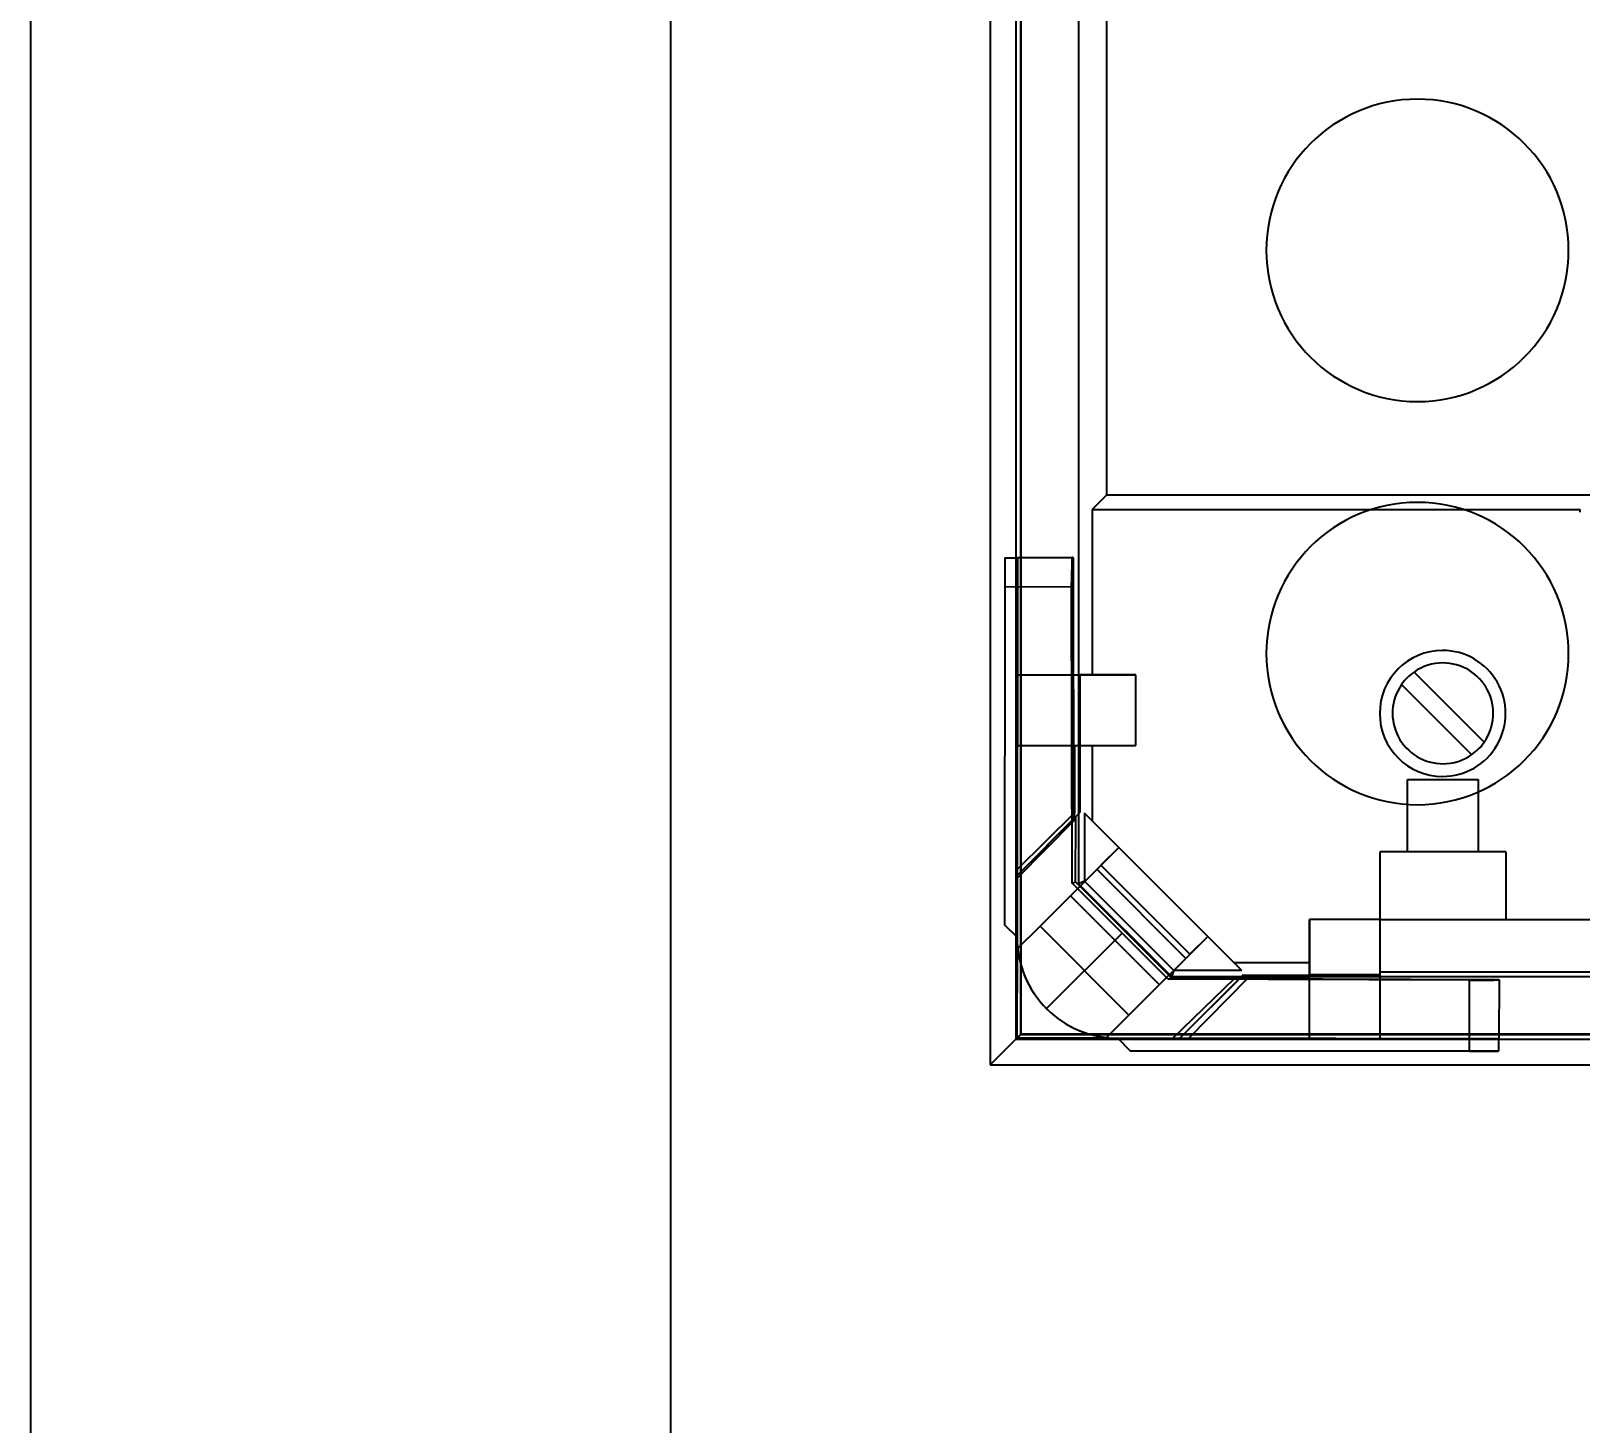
# Model space of a CAD drawing. Header units: inches. Extents: x -1.2 to 16.3, y -13.7 to 34.2.
# Drawn here: x -1.173 to 1.247, y 0.272 to 2.447 of the extents above; entities that cross this region are included whole.
import ezdxf

# ---------------------------------------------------------------- set-up
doc = ezdxf.new("R2010")
doc.units = ezdxf.units.IN
doc.header["$MEASUREMENT"] = 0
for name, color, linetype in [('MAIN-1', 7, 'Continuous'), ('MAIN-2', 7, 'Continuous'), ('PSYMS', 7, 'Continuous')]:
    doc.layers.add(name, color=color, linetype=linetype)
doc.styles.get("Standard").update_dxf_attribs({"font": 'romans.shx'})
doc.dimstyles.get("Standard").update_dxf_attribs({"dimtxt": 0.18, "dimasz": 0.18, "dimexe": 0.18, "dimexo": 0.0625, "dimgap": 0.09, "dimtad": 0, "dimtih": 1, "dimtoh": 1, "dimdec": 4, "dimzin": 0, "dimdsep": 46, "dimtxsty": 'Standard', "dimcen": 0.09, "dimadec": 0, "dimazin": 0, "dimtfac": 1, "dimtdec": 4, "dimtofl": 0, "dimtmove": 0, "dimatfit": 3, "dimfxl": 1, "dimtolj": 1, "dimtzin": 0, "dimarcsym": 0})

# ---------------------------------------------------------------- blocks, each defined once
blk = doc.blocks.new('48250500')
at = {"layer": 'MAIN-1'}
for p, q in [((0, 3.8555), (0, 0)), ((0.04, 3.8152), (0.04, 0.0397)), ((0.0483, 0.048), (0.0483, 3.8069)), ((0.04, 0.04), (0, 0)), ((0.04, 0.0397), (0.0483, 0.048)), ((0.04, 0.0397), (3.8154, 0.0397)), ((3.8072, 0.048), (0.0483, 0.048)), ((0, 0), (3.8555, 0))]:
    blk.add_line(p, q, dxfattribs=at)
for centre, start, end in [((0.6675, 1.2723), 90, 270), ((0.6675, 1.2723), 270, 90), ((0.6675, 0.6424), 90, 270), ((0.6675, 0.6424), 270, 90)]:
    blk.add_arc(centre, 0.2362, start, end, dxfattribs=at)
at = {"layer": 'MAIN-2'}
for p, q in [((0.0472, 3.8083), (0.0472, 0.0472)), ((0.138, 3.5722), (0.138, 0.2827)), ((0.1815, 2.8469), (0.1815, 0.8899)), ((0.1815, 0.8899), (0.1593, 0.8677)), ((2.8952, 0.8899), (0.1815, 0.8899)), ((0.1593, 0.8677), (0.1593, 0.609)), ((0.1593, 0.8677), (0.9216, 0.8677)), ((0.9216, 0.8635), (0.9216, 0.8677)), ((0.0228, 0.7921), (0.0425, 0.7921)), ((0.0425, 0.7921), (0.0418, 0.1991)), ((0.0419, 0.2913), (0.0425, 0.7927)), ((0.0425, 0.7927), (0.0425, 0.7927)), ((0.0425, 0.7927), (0.1294, 0.7926)), ((0.0425, 0.7927), (0.1279, 0.7925)), ((0.1294, 0.7926), (0.1279, 0.7925)), ((0.1294, 0.7926), (0.1302, 0.3806)), ((0.1271, 0.7522), (0.1271, 0.7532)), ((0.1271, 0.7512), (0.1271, 0.7522)), ((0.1271, 0.7502), (0.1271, 0.7512)), ((0.0228, 0.7465), (0.0222, 0.2188)), ((0.1271, 0.7463), (0.0228, 0.7465)), ((0.1271, 0.7493), (0.1271, 0.7502)), ((0.1271, 0.7483), (0.1271, 0.7493)), ((0.1271, 0.7473), (0.1271, 0.7483)), ((0.1271, 0.7463), (0.1271, 0.7473)), ((0.128, 0.2838), (0.1271, 0.7463)), ((0.0423, 0.609), (0.0419, 0.2959)), ((0.0423, 0.609), (0.0422, 0.4987)), ((0.0423, 0.609), (0.2274, 0.609)), ((0.1407, 0.4987), (0.1407, 0.609)), ((0.2274, 0.609), (0.1407, 0.609)), ((0.2274, 0.609), (0.2274, 0.609)), ((0.2274, 0.4987), (0.2274, 0.609)), ((0.2274, 0.4987), (0.2274, 0.609)), ((0.2274, 0.609), (0.2274, 0.609)), ((0.6622, 0.6135), (0.6622, 0.6135)), ((0.7718, 0.5039), (0.6622, 0.6135)), ((0.6427, 0.594), (0.6427, 0.594)), ((0.7523, 0.4844), (0.6427, 0.594)), ((0.0422, 0.4987), (0.0419, 0.3051)), ((0.0422, 0.4987), (0.2274, 0.4987)), ((0.0422, 0.4987), (0.0422, 0.4987)), ((0.1323, 0.3942), (0.1321, 0.4987)), ((0.1405, 0.3947), (0.1406, 0.4987)), ((0.1407, 0.4987), (0.2274, 0.4987)), ((0.1593, 0.4987), (0.1593, 0.3811)), ((0.2274, 0.4987), (0.2274, 0.4987)), ((0.2274, 0.4987), (0.2274, 0.4987)), ((0.7523, 0.4844), (0.7523, 0.4844)), ((0.7718, 0.5039), (0.7718, 0.5039)), ((0.6522, 0.4456), (0.7624, 0.4456)), ((0.6522, 0.4456), (0.6522, 0.4456)), ((0.6522, 0.3324), (0.6522, 0.4456)), ((0.7624, 0.4456), (0.7624, 0.4456)), ((0.7624, 0.4456), (0.7624, 0.3324)), ((0.0419, 0.2959), (0.1405, 0.3947)), ((0.0419, 0.3051), (0.1323, 0.3942)), ((0.1335, 0.3877), (0.0419, 0.2959)), ((0.1302, 0.3806), (0.1323, 0.3942)), ((0.1334, 0.286), (0.1335, 0.3877)), ((0.1335, 0.3877), (0.1405, 0.3947)), ((0.1474, 0.393), (0.1474, 0.2866)), ((0.3933, 0.1471), (0.1474, 0.393)), ((0.1302, 0.3806), (0.0419, 0.2913)), ((0.2007, 0.3396), (0.0778, 0.2167)), ((0.2007, 0.3396), (0.1729, 0.3118)), ((0.2007, 0.3396), (0.1729, 0.3118)), ((0.2007, 0.3396), (0.3399, 0.2004)), ((0.2007, 0.3396), (0.3399, 0.2004)), ((0.2007, 0.3396), (0.3399, 0.2004)), ((0.2007, 0.3396), (0.3399, 0.2004)), ((0.2007, 0.3396), (0.3399, 0.2004)), ((0.2007, 0.3396), (0.2007, 0.3396)), ((0.2007, 0.3396), (0.3399, 0.2004)), ((0.2007, 0.3396), (0.2007, 0.3396)), ((0.2007, 0.3396), (0.3399, 0.2004)), ((0.2007, 0.3396), (0.2007, 0.3396)), ((0.2007, 0.3396), (0.3399, 0.2004)), ((0.2007, 0.3396), (0.2007, 0.3396)), ((0.2007, 0.3396), (0.3399, 0.2004)), ((0.2007, 0.3396), (0.2007, 0.3396)), ((0.2007, 0.3396), (0.2007, 0.3396)), ((0.2007, 0.3396), (0.3399, 0.2004)), ((0.2007, 0.3396), (0.2007, 0.3396)), ((0.2007, 0.3396), (0.2007, 0.3396)), ((0.2007, 0.3396), (0.2007, 0.3396)), ((0.2007, 0.3396), (0.2007, 0.3396)), ((0.2007, 0.3396), (0.2007, 0.3396)), ((0.2007, 0.3396), (0.2007, 0.3396)), ((0.2007, 0.3396), (0.3399, 0.2004)), ((0.2007, 0.3396), (0.3399, 0.2004)), ((0.2007, 0.3396), (0.3399, 0.2004)), ((0.2007, 0.3396), (0.3399, 0.2004)), ((0.2007, 0.3396), (0.3399, 0.2004)), ((0.6093, 0.3324), (0.6093, 0.3324)), ((0.6093, 0.2271), (0.6093, 0.3324)), ((0.8057, 0.3324), (0.6093, 0.3324)), ((0.6522, 0.3324), (0.6522, 0.3324)), ((0.7624, 0.3324), (0.7624, 0.3324)), ((0.8057, 0.3324), (0.8057, 0.2271)), ((0.8057, 0.3324), (0.8057, 0.3324)), ((0.0419, 0.2959), (0.0418, 0.1992)), ((0.0419, 0.3051), (0.0419, 0.2913)), ((0.0419, 0.2959), (0.0419, 0.2959)), ((0.3054, 0.1659), (0.1664, 0.3053)), ((0.3121, 0.1726), (0.1729, 0.3118)), ((0.3121, 0.1726), (0.1729, 0.3118)), ((0.3121, 0.1726), (0.1729, 0.3118)), ((0.3121, 0.1726), (0.1729, 0.3118)), ((0.3121, 0.1726), (0.1729, 0.3118)), ((0.3121, 0.1726), (0.1729, 0.3118)), ((0.3121, 0.1726), (0.1729, 0.3118)), ((0.3121, 0.1726), (0.1729, 0.3118)), ((0.3121, 0.1726), (0.1729, 0.3118)), ((0.3121, 0.1726), (0.1729, 0.3118)), ((0.3121, 0.1726), (0.1729, 0.3118)), ((0.3121, 0.1726), (0.1729, 0.3118)), ((0.3121, 0.1726), (0.1729, 0.3118)), ((0.3121, 0.1726), (0.1729, 0.3118)), ((0.3121, 0.1726), (0.1729, 0.3118)), ((0.128, 0.2838), (0.1334, 0.286)), ((0.2062, 0.2058), (0.128, 0.2838)), ((0.2827, 0.1363), (0.1334, 0.286)), ((0.1474, 0.2866), (0.138, 0.2827)), ((0.283, 0.1377), (0.138, 0.2827)), ((0.1474, 0.2866), (0.2869, 0.1471)), ((0.1252, 0.2641), (0.2642, 0.1247)), ((0.1252, 0.2641), (0.2642, 0.1247)), ((0.0418, 0.1991), (0.0222, 0.2188)), ((0.0222, 0.2188), (0.0418, 0.1991)), ((0.499, 0.0411), (0.499, 0.2271)), ((0.499, 0.2271), (0.499, 0.2271)), ((0.6093, 0.2271), (0.499, 0.2271)), ((0.499, 0.2271), (0.499, 0.1404)), ((0.6093, 0.2271), (0.499, 0.2271)), ((0.499, 0.2271), (0.499, 0.2271)), ((0.6093, 0.2271), (0.6093, 0.2271)), ((0.6093, 0.1404), (0.6093, 0.2271)), ((0.6093, 0.2271), (0.6093, 0.2271)), ((0.6093, 0.2271), (0.6093, 0.2271)), ((0.6093, 0.2271), (2.5505, 0.2271)), ((0.8057, 0.2271), (0.8057, 0.2271)), ((0.0418, 0.1992), (0.0418, 0.1991)), ((0.0418, 0.1991), (0.0418, 0.1991)), ((0.0428, 0.1817), (0.0778, 0.2167)), ((0.2168, 0.0773), (0.0778, 0.2167)), ((0.0778, 0.2167), (0.2168, 0.0774)), ((0.0778, 0.2167), (0.0778, 0.2167)), ((0.0878, 0.0877), (0.2062, 0.2058)), ((0.2778, 0.1336), (0.2062, 0.2058)), ((0.3399, 0.2004), (0.2168, 0.0774)), ((0.3399, 0.2004), (0.3121, 0.1726)), ((0.3399, 0.2004), (0.3121, 0.1726)), ((0.3399, 0.2004), (0.3399, 0.2004)), ((0.3399, 0.2004), (0.3399, 0.2004)), ((0.3399, 0.2004), (0.3399, 0.2004)), ((0.3399, 0.2004), (0.3399, 0.2004)), ((0.3399, 0.2004), (0.3399, 0.2004)), ((0.3399, 0.2004), (0.3399, 0.2004)), ((0.3399, 0.2004), (0.3399, 0.2004)), ((0.3399, 0.2004), (0.3399, 0.2004)), ((0.3399, 0.2004), (0.3399, 0.2004)), ((0.3399, 0.2004), (0.3399, 0.2004)), ((0.3399, 0.2004), (0.3399, 0.2004)), ((0.3399, 0.2004), (0.3399, 0.2004)), ((0.0418, 0.1807), (0.0416, 0.0418)), ((0.0418, 0.1807), (0.0428, 0.1817)), ((0.0418, 0.1807), (0.0418, 0.1807)), ((0.2869, 0.1471), (0.283, 0.1377)), ((0.3933, 0.1471), (0.2869, 0.1471)), ((0.499, 0.159), (0.3814, 0.159)), ((0.2778, 0.1336), (0.2827, 0.1363)), ((0.7488, 0.1323), (0.2778, 0.1336)), ((0.3913, 0.1362), (0.2827, 0.1363)), ((0.283, 0.1377), (3.5725, 0.1377)), ((0.2851, 0.0414), (0.3814, 0.1346)), ((0.3949, 0.1397), (0.2963, 0.0414)), ((0.2963, 0.0414), (0.3913, 0.1362)), ((0.3102, 0.0413), (0.4032, 0.1356)), ((0.4032, 0.1356), (0.3814, 0.1346)), ((0.3814, 0.1346), (0.795, 0.1334)), ((0.3913, 0.1362), (0.3949, 0.1397)), ((0.499, 0.1396), (0.3949, 0.1397)), ((0.499, 0.1353), (0.4032, 0.1356)), ((0.6093, 0.1404), (0.499, 0.1404)), ((0.6093, 0.145), (2.5505, 0.145)), ((0.6093, 0.041), (0.6093, 0.1404)), ((0.7486, 0.0211), (0.7488, 0.1323)), ((0.795, 0.1326), (0.7949, 0.0407)), ((0.795, 0.1326), (0.7949, 0.0407)), ((0.795, 0.1326), (0.795, 0.1334)), ((0.0802, 0.0959), (0.0802, 0.096)), ((0.2168, 0.0773), (0.1819, 0.0424)), ((0.2168, 0.0773), (0.2168, 0.0774)), ((0.0472, 0.0472), (0.04, 0.04)), ((0.1811, 0.0416), (0.0416, 0.0418)), ((0.1811, 0.0416), (0.0416, 0.0418)), ((0.0472, 0.0472), (3.8083, 0.0472)), ((0.1811, 0.0416), (0.1819, 0.0424)), ((0.1991, 0.0415), (0.1991, 0.0415)), ((0.1991, 0.0414), (0.1991, 0.0415)), ((0.1991, 0.0415), (0.7943, 0.0407)), ((0.1991, 0.0415), (0.2963, 0.0414)), ((0.2188, 0.0217), (0.1991, 0.0415)), ((0.1991, 0.0414), (0.2188, 0.0217)), ((0.2851, 0.0414), (0.3102, 0.0413)), ((0.7949, 0.0407), (0.2851, 0.0414)), ((0.2963, 0.0414), (0.6093, 0.041)), ((0.2963, 0.0414), (0.2963, 0.0414)), ((0.3102, 0.0413), (0.499, 0.0411)), ((0.499, 0.0411), (0.6093, 0.041)), ((0.7943, 0.0407), (0.7943, 0.021)), ((0.2188, 0.0217), (0.7486, 0.0211)), ((0.7943, 0.021), (0.2188, 0.0217)), ((0.2188, 0.0217), (0.2188, 0.0217))]:
    blk.add_line(p, q, dxfattribs=at)
for centre, major_axis, ratio, start_param, end_param in [((0.0228, 0.7533), (0, -0.0394), 0.000016, -2.966931, -1.570668), ((0.0425, 0.7533), (0, -0.0394), 0.000016, -3.141464, -2.966931), ((0.1278, 0.7532), (0, 0.0394), 0.017471, 0.000101, 1.570925), ((0.0228, 0.7533), (0, -0.0394), 0.000016, -1.570668, -1.396135), ((0.7069, 0.5488), (0, -0.0984), 1, 3.141393, 4.712189), ((0.7069, 0.5488), (0, -0.0984), 1, -0.0002, 3.141393), ((0.7073, 0.549), (0, -0.0787), 1, -2.5321, -2.180289), ((0.7073, 0.549), (0, -0.0787), 1, -3.141593, -2.5321), ((0.7073, 0.549), (0, -0.0787), 1, 0.961304, 3.141593), ((0.7073, 0.549), (0, -0.0787), 1, -2.180289, 0), ((0.7069, 0.5488), (0, -0.0984), 1, -1.570996, -0.0002), ((0.7073, 0.549), (0, -0.0787), 1, 0, 0.609492), ((0.7073, 0.549), (0, -0.0787), 1, 0.609492, 0.961304), ((0.1993, 0.199), (0.1563, -0.0194), 1, -3.019328, -2.908061), ((0.1993, 0.1989), (0.1572, -0.0098), 0.999977, -3.080437, -2.295039), ((0.1993, 0.199), (0.0692, 0.1415), 0.99987, 2.136131, 3.486394), ((0.7556, 0.1326), (-0.0394, 0), 0.008856, 1.396258, 3.14158), ((0.1993, 0.1989), (-0.1042, 0.1181), 0.999977, 1.631741, 2.417139), ((0.1993, 0.199), (0.1563, -0.0194), 1, -1.557798, -1.448531), ((0.7555, 0.0408), (0.0394, 0), 0.000129, -0.174549, -0.000016), ((0.7555, 0.0211), (0.0394, 0), 0.000129, -1.745345, -0.174549)]:
    blk.add_ellipse(centre, major_axis=major_axis, ratio=ratio, start_param=start_param, end_param=end_param, dxfattribs=at)
blk = doc.blocks.new('*D94')
at = {"layer": 'Defpoints', "color": 0, "transparency": 16777216}
for p in [(-0.4633, 31.6766), (-0.4633, -13.3234), (15.4457, -13.3234)]:
    blk.add_point(p, dxfattribs=at)
at = {"layer": 'PSYMS', "color": 0, "lineweight": -2, "transparency": 16777216}
for p, q in [((-0.4008, 31.6766), (15.6257, 31.6766)), ((15.4457, 31.4966), (15.4457, 10.4546)), ((15.4457, -13.1434), (15.4457, 9.7746)), ((-0.4008, -13.3234), (15.6257, -13.3234))]:
    blk.add_line(p, q, dxfattribs=at)
at = {"layer": 'PSYMS', "color": 0, "transparency": 16777216}
for points in [[(15.4157, 31.4966), (15.4757, 31.4966), (15.4457, 31.6766)], [(15.4157, -13.1434), (15.4757, -13.1434), (15.4457, -13.3234)]]:
    blk.add_solid(points, dxfattribs=at)
at = {"layer": 'PSYMS', "color": 0, "transparency": 16777216, "insert": (15.4457, 10.1146), "char_height": 0.5, "attachment_point": 5}
blk.add_mtext('\\A1;45.00', dxfattribs=at)
blk = doc.blocks.new('VDIND743')
for p, q in [((-0.5, 0), (-0.5, 35.7265)), ((0.5, 0), (0.5, 35.7265))]:
    blk.add_line(p, q)

msp = doc.modelspace()

# ---------------------------------------------------------------- linework, layer by layer
at = {"linetype": 'Continuous'}
msp.add_line((-1.1734, -11.2921), (-1.1734, 29.6454), dxfattribs=at)

# ---------------------------------------------------------------- block references
at = {"layer": 'PSYMS'}
for name, p in [('VDIND743', (-0.6734, -13.3234)), ('48250500', (0.3255, 0.832))]:
    msp.add_blockref(name, p, dxfattribs=at)

# ---------------------------------------------------------------- dimensions: what is measured, and where the dimension line sits
dim = msp.add_linear_dim(base=(15.4457, -13.3234), p1=(-0.4633, 31.6766), p2=(-0.4633, -13.3234), angle=90, dimstyle='Standard', override={"dimtxt": 0.5, "dimdec": 2}, dxfattribs=at)
dim.commit()
dim.dimension.update_dxf_attribs({"geometry": '*D94', "text_midpoint": (15.4457, 10.1146), "dimtype": 160})

doc.saveas('drawing.dxf')
